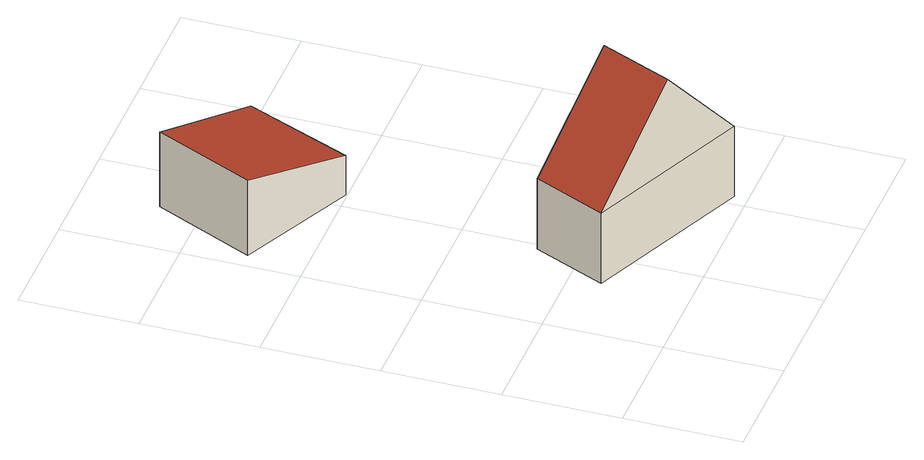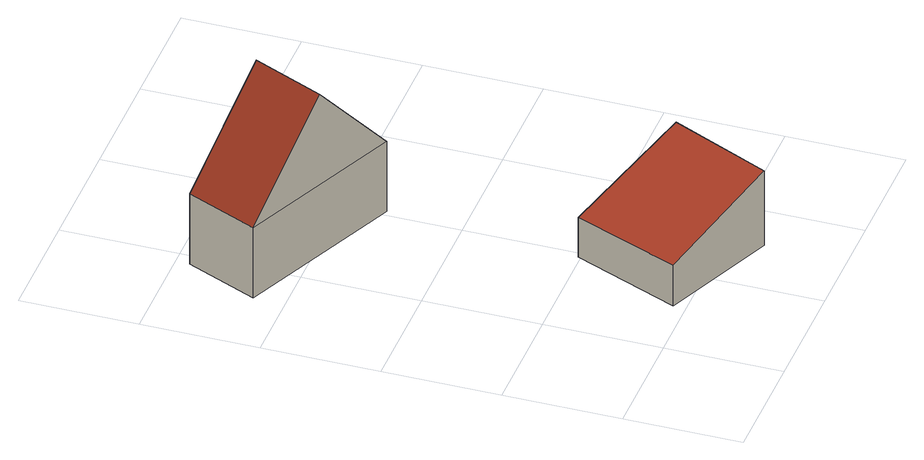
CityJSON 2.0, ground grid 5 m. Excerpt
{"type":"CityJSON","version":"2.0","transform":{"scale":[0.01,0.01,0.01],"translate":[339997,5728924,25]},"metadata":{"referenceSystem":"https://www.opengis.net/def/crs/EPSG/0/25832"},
"CityObjects":{
"building1":{"type":"Building","attributes":{"Geometrietyp2DReferenz":"3000","Gemeindeschluessel":"05170016","function":"31001_2720","roofType":"3100","measuredHeight":7.75},"address":[{"country":"Germany","locality":"Hünxe","thoroughfareNumber":"13","thoroughfareName":"Alte Raesfelder Straße"}],"geometry":[{"type":"Solid","lod":"2","boundaries":[[[[0,1,2,3]],[[4,5,1,0]],[[6,7,5,4]],[[3,2,7,6]],[[0,8,4]],[[6,9,3]],[[3,9,8,0]],[[4,8,9,6]],[[1,5,7,2]]]],"semantics":{"surfaces":[{"type":"WallSurface"},{"type":"RoofSurface"},{"type":"GroundSurface"}],"values":[[0,0,0,0,0,0,1,1,2]]}}]},
"building2":{"type":"Building","attributes":{"Geometrietyp2DReferenz":"3000","Gemeindeschluessel":"05170016","function":"31001_1000","roofType":"2100","measuredHeight":3.61},"address":[{"country":"Germany","locality":"Hünxe","thoroughfareNumber":"13","thoroughfareName":"Alte Raesfelder Straße"}],"geometry":[{"type":"Solid","lod":"2","boundaries":[[[[10,11,12,13]],[[14,15,11,10]],[[16,17,15,14]],[[13,12,17,16]],[[14,10,13,16]],[[11,15,17,12]]]],"semantics":{"surfaces":[{"type":"WallSurface"},{"type":"RoofSurface"},{"type":"GroundSurface"}],"values":[[0,0,0,0,1,2]]}}]}
},
"vertices":[
[1055,59,339],[1055,59,0],[1192,368,0],[1192,368,339],[334,368,339],[334,368,0],[476,680,339],[476,680,0],[695,214,775],[834,524,775],
[745,1956,216],[745,1956,20],[247,2166,20],[247,2166,381],[552,1499,211],[552,1499,20],[47,1734,381],[47,1734,20]
]}
